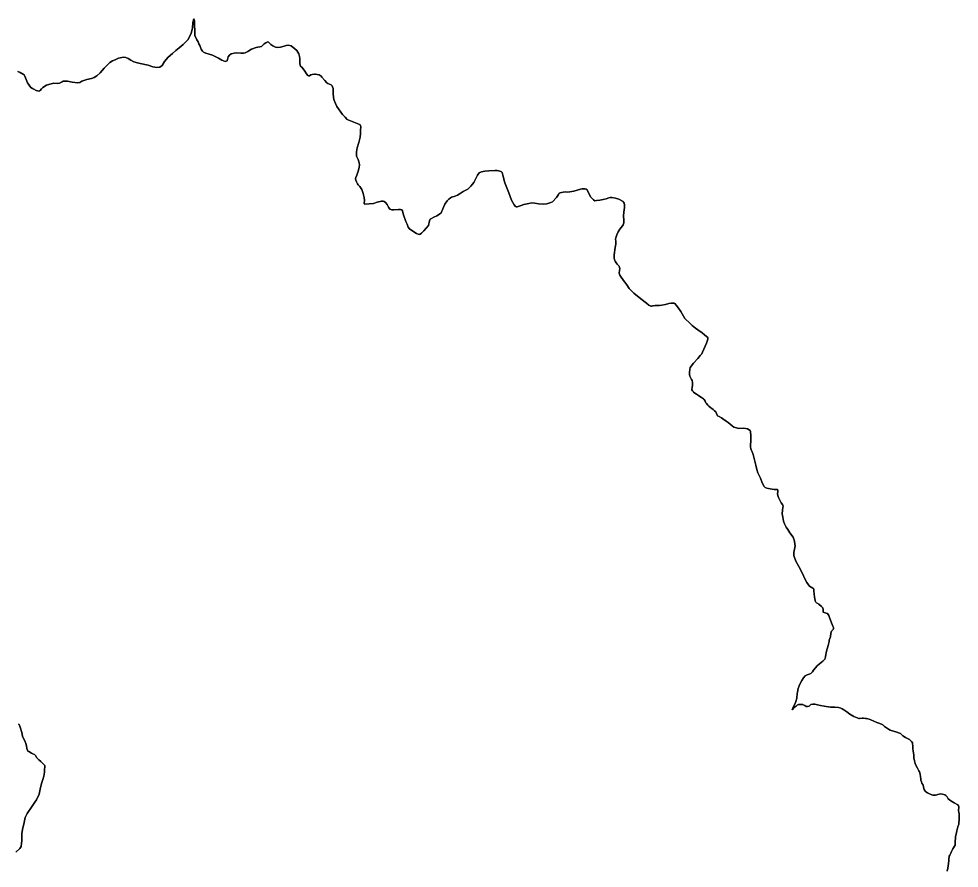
# Model space of a CAD drawing. Header units: millimetres. Extents: x 163919 to 195198, y 430116 to 478891.
# Drawn here: x 189912 to 195198, y 459989 to 464762 of the extents above; entities that cross this region are included whole.
import ezdxf

# ---------------------------------------------------------------- set-up
doc = ezdxf.new("R2010")
doc.units = ezdxf.units.MM
doc.layers.add('#SK03', color=2, linetype='Continuous')
doc.layers.add('#SK04', color=2, linetype='Continuous')

msp = doc.modelspace()

# ---------------------------------------------------------------- linework, layer by layer
at = {"layer": '#SK03', "ltscale": 10}
for points in [[(189906.6, 464465.8), (189918.4, 464460.5), (189941.4, 464446.7), (189945.6, 464439.5), (189952.6, 464421.4), (189956.7, 464410.8), (189960.9, 464402), (189965.3, 464394.3), (189972.9, 464383.6), (189979.4, 464376.9), (189987.9, 464370.7), (189995.9, 464366.3), (190008.7, 464359.8), (190016.2, 464357.3), (190027.7, 464355.9), (190032.1, 464359.1), (190038.7, 464368.7), (190046.9, 464376.4), (190067.2, 464389.3), (190086.2, 464394.4), (190108.8, 464399.5), (190131.8, 464399.1), (190140.2, 464400.6), (190154.8, 464407.2), (190161.8, 464410.8), (190172.5, 464411.7), (190185.9, 464410.8), (190211, 464406), (190243.8, 464402.2), (190253.8, 464403.7), (190266.3, 464410.8), (190294.9, 464421.9), (190320.4, 464427), (190335.6, 464432.2), (190350, 464440.8), (190369.1, 464457.5), (190392.1, 464484.8), (190422.8, 464516.8), (190437.9, 464526.2), (190453.7, 464532.3), (190472, 464540.1), (190499.5, 464546.7), (190513.1, 464544.8), (190526.5, 464539.7), (190541.9, 464529.7), (190558.8, 464520.5), (190578.2, 464514.7), (190594.2, 464510.6), (190638.7, 464500.7), (190665.5, 464492.9), (190687.5, 464487.9), (190703.5, 464491), (190717.3, 464500.3), (190731.5, 464521.5), (190751.1, 464546.6), (190776.1, 464568), (190793.5, 464583.1), (190813.6, 464598.6), (190835.3, 464616.8), (190864.3, 464645.2), (190879.9, 464681.5), (190887.7, 464709.3), (190890.4, 464741.5), (190895.1, 464762), (190898.4, 464751.6), (190900.2, 464728.8), (190900.9, 464691.8), (190902.1, 464668.6), (190913.2, 464644), (190919.5, 464631.9), (190923.8, 464621.7), (190928.4, 464611.4), (190937.5, 464591.1), (190945.1, 464580.1), (190950.7, 464575.3), (190962.2, 464569.5), (191000, 464558.2), (191034.7, 464540.2), (191053.5, 464530.3), (191071.3, 464522.7), (191077.1, 464523.1), (191082.1, 464526.8), (191089, 464548), (191096.3, 464558.1), (191104.9, 464565), (191123, 464568.7), (191137.2, 464569.9), (191160.3, 464568.9), (191174.8, 464568.9), (191183.9, 464571.2), (191188.2, 464573), (191198.4, 464579.2), (191204.2, 464582.5), (191219.2, 464591.1), (191246, 464601.4), (191275.1, 464607.3), (191279.6, 464610.1), (191290.8, 464621.1), (191301, 464627.1), (191311.7, 464631.8), (191315.7, 464631), (191328.6, 464618.5), (191340.2, 464610.9), (191355.2, 464602.7), (191366.7, 464601.3), (191382.5, 464602.9), (191404.1, 464607.9), (191415.4, 464612.4), (191426.6, 464614.8), (191443.1, 464609.6), (191463.8, 464593.6), (191475.2, 464583.9), (191485.4, 464564.6), (191490.1, 464550), (191490.6, 464538.8), (191491.8, 464512.5), (191492.9, 464500.4), (191495, 464496.6), (191504.3, 464488.9), (191520.1, 464468.5), (191529, 464453.3), (191536, 464444.2), (191539.8, 464441), (191543.7, 464441.1), (191545.9, 464442.1), (191554.2, 464447), (191560.7, 464449.6), (191573.9, 464451.3), (191579.1, 464450.6), (191588.8, 464449.7), (191600.4, 464446.5), (191611.2, 464439.6), (191615.8, 464433.9), (191632.1, 464415), (191642.3, 464402.9), (191648.7, 464398.1), (191668.1, 464390.1), (191672.9, 464385.6), (191675.9, 464379), (191678, 464371.2), (191679.3, 464342.1), (191680.8, 464322.1), (191683.4, 464309.3), (191691.1, 464286.8), (191699.5, 464269.3), (191732, 464224.3), (191746, 464209.2), (191757, 464197.1), (191786, 464184.6), (191823, 464169.8), (191830.6, 464166.2), (191832.8, 464163.3), (191833.5, 464155.5), (191831.6, 464136.2), (191832.6, 464117.4), (191830.3, 464097.8), (191822.5, 464066.8), (191814.5, 464037.6), (191809.2, 464014.8), (191809.3, 463999.3), (191810.9, 463990.5), (191819.4, 463971.8), (191824.5, 463952.9), (191826.1, 463941.8), (191825, 463926.6), (191819.6, 463906.4), (191811.1, 463882.5), (191805.4, 463869.3), (191803.9, 463863.7), (191805.4, 463855.8), (191809.1, 463845.7), (191814.7, 463835), (191819.5, 463828.6), (191828.2, 463819.5), (191839.6, 463802.5), (191843.9, 463791.9), (191847.7, 463781.1), (191852.8, 463757.8), (191854.1, 463740.2), (191854, 463725.9), (191854.6, 463720.8), (191880.4, 463721.3), (191905.1, 463724.3), (191925.3, 463730.7), (191950.5, 463737.9), (191959.9, 463738.1), (191965.3, 463736.1), (191972.9, 463729.5), (191981.8, 463718.2), (191989.6, 463703.1), (191997.1, 463693), (192002.8, 463689.8), (192008.5, 463688.6), (192019, 463689.3), (192046, 463690.3), (192057, 463690.3), (192064.7, 463687.6), (192067.7, 463682.1), (192072.5, 463666.2), (192074.6, 463660.4), (192087.1, 463623.4), (192094, 463607.2), (192100.5, 463591.1), (192108.3, 463581.9), (192126.7, 463569.4), (192146.5, 463556.3), (192156.4, 463551.6), (192163, 463549.7), (192168, 463551.8), (192175.3, 463557), (192189, 463569.7), (192215.2, 463601), (192221, 463627.6), (192224.1, 463635.2), (192231.1, 463640.3), (192245.1, 463647.5), (192261.6, 463655.4), (192276.3, 463663.5), (192286.1, 463671.7), (192295.3, 463693.2), (192307.1, 463719.8), (192320.6, 463739.3), (192329.2, 463748.6), (192338.4, 463756.8), (192343.5, 463760.1), (192359.3, 463764), (192377.4, 463770.4), (192386.9, 463776.3), (192409.1, 463790.7), (192435.2, 463804.7), (192452.7, 463821.4), (192461.2, 463831.9), (192470.2, 463842.7), (192489.6, 463883.7), (192499.1, 463895.5), (192512.8, 463902), (192530.5, 463905.3), (192553.2, 463907.8), (192588.4, 463909.3), (192601.1, 463909.8), (192616.2, 463906.5), (192622.3, 463904.8), (192625.7, 463902.2), (192628.1, 463897.7), (192632.2, 463883.7), (192644.7, 463839.3), (192665.5, 463784), (192681.9, 463743.6), (192696.6, 463716.4), (192703.7, 463708), (192707.6, 463705), (192713.9, 463705.4), (192729.9, 463711), (192736.6, 463713.6), (192751, 463717.9), (192778.7, 463724.4), (192796.2, 463727.2), (192813.2, 463726.1), (192832.4, 463721.6), (192862.5, 463720.5), (192880.6, 463721.8), (192903.3, 463729.4), (192912.6, 463733.7), (192934.9, 463757), (192944.9, 463775.4), (192949.6, 463781.3), (192954, 463783.5), (192962.5, 463786.6), (192972.6, 463787.6), (192985.3, 463788.8), (192998.5, 463788.3), (193009.7, 463789.1), (193031.5, 463794.1), (193050.9, 463798.9), (193068.5, 463805.2), (193078.8, 463807.4), (193093.7, 463807.4), (193101.1, 463804), (193107.2, 463800.3), (193116, 463779.8), (193128, 463760.4), (193143, 463745), (193149.3, 463739.9), (193159.1, 463740.6), (193178.4, 463743.3), (193195.8, 463747.4), (193213.8, 463750.9), (193228.8, 463756.1), (193236.9, 463758), (193245.5, 463757.7), (193266.4, 463753.3), (193285.5, 463748), (193308.5, 463734.8), (193311.7, 463732.5), (193314.9, 463726.5), (193316.5, 463717.2), (193315.8, 463701.9), (193312.5, 463675), (193311.3, 463655.6), (193312.2, 463630.7), (193312.5, 463615), (193309.6, 463603.9), (193306, 463598.6), (193290.1, 463579.3), (193281.7, 463564), (193273.5, 463548.9), (193267, 463531.9), (193266.3, 463523.5), (193267.3, 463512), (193267.2, 463495.5), (193264.7, 463477.2), (193258.5, 463435.2), (193258.3, 463418.6), (193261.1, 463408.1), (193263.8, 463400.5), (193269.8, 463390.6), (193276.1, 463382.8), (193281.6, 463377.5), (193286.9, 463372), (193289.2, 463364.6), (193289.7, 463358.7), (193287.7, 463347.3), (193286.2, 463332.8), (193287.8, 463327.4), (193290, 463322.2), (193294.1, 463316.6), (193311.5, 463291), (193319, 463281.6), (193329, 463267.5), (193343.5, 463245.9), (193350.4, 463238.7), (193363.6, 463225.9), (193369.7, 463220.2), (193409, 463188.6), (193440.8, 463164.3), (193453.5, 463153.4), (193464.2, 463147.7), (193468.4, 463147.6), (193473.7, 463148.4), (193478.6, 463149.5), (193489, 463150.3), (193498.3, 463150.6), (193513.8, 463150.9), (193525.5, 463152.2), (193546.8, 463156.3), (193565.5, 463161.3), (193579.5, 463164.5), (193595.6, 463164), (193599.1, 463162.7), (193607.9, 463152.7), (193619.5, 463135.6), (193632.4, 463117.7), (193640.3, 463104.8), (193656.5, 463078.7), (193685, 463049), (193697.7, 463038.7), (193715.7, 463023.8), (193728.6, 463013.3), (193753.6, 462996.9), (193765.9, 462985.3), (193776.8, 462977.3), (193784.3, 462971.9), (193785.7, 462968.3), (193784.7, 462961.2), (193778.1, 462940), (193763, 462905.5), (193755.1, 462888.2), (193752.1, 462879.5), (193742.4, 462869), (193728.1, 462853), (193704.5, 462827), (193686.5, 462801.9), (193683.3, 462790.7), (193681.8, 462776.6), (193682.7, 462763.4), (193683.7, 462753.8), (193685.1, 462750), (193693.5, 462735.3), (193697.1, 462728.6), (193699.3, 462717.5), (193699.7, 462704.4), (193696.2, 462688.2), (193694.2, 462680.2), (193694.9, 462677.3), (193698.8, 462671.5), (193703, 462666.6), (193704.6, 462664.5), (193712.7, 462658), (193720.8, 462652.5), (193731.9, 462645), (193740.8, 462638.9), (193749.5, 462634), (193755.1, 462630.9), (193760.9, 462626.1), (193764.5, 462622.4), (193769.7, 462613.5), (193774, 462604.6), (193777, 462599.8), (193784.4, 462591.1), (193791, 462584.5), (193802, 462576.6), (193808.1, 462572.7), (193814.3, 462566.8), (193823.1, 462559.6), (193830.1, 462553.2), (193834.5, 462544.3), (193837.7, 462534.9), (193840.1, 462531), (193848.9, 462526.8), (193862.5, 462520), (193870.1, 462514.7), (193887.7, 462500.9), (193899, 462492.7), (193921, 462475), (193931.1, 462467), (193939.6, 462464.4), (193960, 462460.3), (193987.1, 462460.8), (194007.3, 462456.9), (194022.4, 462447.9), (194024.9, 462445.4), (194025.6, 462437.9), (194026.6, 462424.3), (194026, 462408.8), (194026.1, 462389.1), (194024.9, 462367.8), (194024.5, 462356.4), (194026.1, 462345.9), (194029.6, 462336.5), (194034.3, 462327.6), (194040.7, 462313.1), (194054.4, 462254.1), (194061.1, 462229.6), (194066.2, 462211.2), (194080.4, 462179.6), (194090.4, 462154.3), (194101.3, 462134.5), (194107.8, 462128.8), (194116.7, 462124.4), (194135.2, 462120.8), (194158.5, 462117.2), (194169.3, 462117.3), (194176.3, 462116.2), (194179.3, 462112), (194179.4, 462108.9), (194179, 462105), (194177.4, 462092.7), (194177.8, 462083.9), (194181.7, 462071), (194196.6, 462042.5), (194205, 462032.6), (194208, 462022.9), (194207.3, 462015.7), (194205.2, 461999.8), (194203.4, 461980.2), (194206.1, 461961.4), (194211.2, 461938.3), (194216.3, 461923.4), (194225.6, 461905.1), (194234.4, 461891.4), (194246.7, 461873.3), (194264.5, 461848.1), (194272.7, 461826.1), (194274.7, 461810.2), (194276.1, 461799.9), (194269.2, 461762.3), (194268.9, 461745.9), (194272, 461733.8), (194279.8, 461714.1), (194296.8, 461684.4), (194319.5, 461640.6), (194329.3, 461618.2), (194341.8, 461594.7), (194350.5, 461581.7), (194356.4, 461574.1), (194375.6, 461562.7), (194379.4, 461559.6), (194380.7, 461556.7), (194381.7, 461545.8), (194382, 461529.7), (194384.2, 461512.5), (194388.4, 461493), (194391.1, 461485.9), (194395.5, 461479.8), (194409, 461471.9), (194424.3, 461459.4), (194431.2, 461451), (194434.1, 461443), (194434.3, 461431.8), (194433.3, 461427.6), (194449.9, 461421.6), (194457.1, 461419.1), (194464.5, 461408.6), (194471, 461391.9), (194487.8, 461349.5), (194490.6, 461340.3), (194491.4, 461334.4), (194488.8, 461329.8), (194484, 461325.2), (194481.1, 461319.8), (194477, 461309.9), (194474.3, 461289.4), (194467.9, 461269.7), (194466.5, 461263.4), (194461.7, 461239.7), (194452.3, 461207.7), (194446.3, 461178.2), (194444.3, 461167.5), (194442, 461163.3), (194431.3, 461152.6), (194412.1, 461137.4), (194400.4, 461126.3), (194379, 461101.1), (194373, 461092.3), (194364, 461083.2), (194354, 461078.5), (194343.3, 461075.7), (194331.8, 461069), (194322.2, 461059.2), (194313.4, 461043.2), (194305, 461026.7), (194298.3, 461013), (194292, 460998.6), (194288.7, 460977.8), (194287.5, 460969.6), (194284.8, 460944.8), (194280.1, 460925.6), (194275.2, 460913.3), (194264, 460892.6), (194258.3, 460879.3), (194270.8, 460890.7), (194280.8, 460898.8), (194287.5, 460904.1), (194295.1, 460908.3), (194310.7, 460909), (194318.6, 460907.9), (194320.9, 460907.2), (194330.4, 460902.4), (194338.7, 460897.4), (194345.4, 460897), (194354.4, 460899.3), (194360.8, 460903.9), (194364.8, 460907.7), (194375.1, 460910.5), (194385.8, 460909.6), (194401, 460907), (194418.3, 460902.6), (194439, 460898.2), (194475.5, 460893.4), (194499.4, 460892.9), (194520.2, 460891), (194532, 460887.9), (194541, 460884.3), (194549.3, 460878.9), (194566.2, 460867.3), (194584.2, 460854.5), (194605.7, 460841.4), (194624.9, 460832.8), (194633.5, 460830.4), (194638.4, 460830.2), (194652.6, 460831), (194660.7, 460831), (194672.1, 460830.4), (194676.2, 460830), (194691.2, 460825.3), (194702.1, 460821.6), (194717.7, 460814.8), (194735.3, 460807.9), (194746.3, 460804.4), (194761.2, 460797.5), (194769.7, 460793.6), (194779, 460785.5), (194788.8, 460776.8), (194800.2, 460770.1), (194809.6, 460764.3), (194829.4, 460757.8), (194847.9, 460753.2), (194862.4, 460747.8), (194869, 460744.8), (194882.1, 460732.6), (194897, 460722.4), (194918.2, 460711), (194930.3, 460700.3), (194935.5, 460692.5), (194936.2, 460688), (194937, 460675.4), (194937.4, 460661.1), (194939.5, 460646.2), (194943, 460626.3), (194943.8, 460608), (194946.5, 460591.1), (194950, 460577.8), (194954.8, 460567.4), (194963.3, 460551.2), (194971.9, 460534.9), (194974.2, 460529.9), (194978.7, 460517.7), (194980.6, 460502.3), (194982.3, 460490.6), (194982.7, 460483), (194985.4, 460473.7), (194988.7, 460465.6), (194992.8, 460459.5), (194994.9, 460456.5), (194998, 460443.9), (195002, 460431.2), (195006.3, 460421.2), (195010.6, 460417.7), (195020.1, 460412.7), (195034.7, 460404.9), (195050.4, 460399.4), (195055.6, 460398.2), (195064.5, 460399.7), (195085.3, 460404.9), (195095.4, 460405.8), (195103.8, 460405), (195116.7, 460400.6), (195123.1, 460396.3), (195130.1, 460388.8), (195136.7, 460378.7), (195150.2, 460367.1), (195159.7, 460361.4), (195170.5, 460355.6), (195190.6, 460344.1), (195194.6, 460338.6), (195196.2, 460334.4), (195196.2, 460328.2), (195194.4, 460316.6), (195194.3, 460310.6), (195195.1, 460304.1), (195197.2, 460294.9), (195198, 460287.3), (195197.6, 460259.9), (195196.2, 460243.1), (195195.1, 460235.8), (195191, 460220.9), (195184.4, 460198.4), (195180.6, 460180.1), (195177.2, 460165.9), (195176.6, 460157.5), (195176, 460140.5), (195175.7, 460125.6), (195174.9, 460117.4), (195172.6, 460112.2), (195166.4, 460103.6), (195161.8, 460096.9), (195154.9, 460082.1), (195150.5, 460073.8), (195145, 460062.5), (195142.3, 460055.8), (195140.2, 460038.9), (195139.7, 460029.2), (195136.9, 460002.7), (195133.5, 459988.6), (195130.8, 459972.5)], [(189894.9, 460078.2), (189918.3, 460099.4), (189924.3, 460111), (189927.6, 460129.8), (189929.5, 460142.6), (189929.4, 460182), (189931.6, 460206.5), (189941, 460246.1), (189947.9, 460274.2), (189959.2, 460296.1), (189986, 460337), (190001.1, 460360.2), (190011, 460372.3), (190025.4, 460405.2), (190034, 460441.1), (190042, 460469.2), (190046.7, 460486.3), (190051.5, 460506.2), (190055.8, 460528), (190056.7, 460542), (190058.7, 460560.2), (190058, 460565.2), (190052.9, 460570.7), (190034.6, 460587.6), (190024.3, 460597.3), (190013, 460608.5), (190004.6, 460621.4), (189999.1, 460626.6), (189990.9, 460631.1), (189982.6, 460635.7), (189967.1, 460643.6), (189962.1, 460646.9), (189959.6, 460651.4), (189956.7, 460661.8), (189955.2, 460676.9), (189951.8, 460689.1), (189945.3, 460704.9), (189938.1, 460717.1), (189933.3, 460730.6), (189928.5, 460750.3), (189919.8, 460781.9), (189913.8, 460795.5), (189910.6, 460798.5)]]:
    msp.add_lwpolyline(points, dxfattribs=at)
at = {"layer": '#SK04'}
for points in [[(195130.8, 459972.5), (195133.5, 459988.6), (195136.9, 460002.7), (195139.7, 460029.2), (195140.2, 460038.9), (195142.3, 460055.8), (195145, 460062.5), (195150.5, 460073.8), (195154.9, 460082.1), (195161.8, 460096.9), (195166.4, 460103.6), (195172.6, 460112.2), (195174.9, 460117.4), (195175.7, 460125.6), (195176, 460140.5), (195176.6, 460157.5), (195177.2, 460165.9), (195180.6, 460180.1), (195184.4, 460198.4), (195191, 460220.9), (195195.1, 460235.8), (195196.2, 460243.1), (195197.6, 460259.9), (195198, 460287.3), (195197.2, 460294.9), (195195.1, 460304.1), (195194.3, 460310.6), (195194.4, 460316.6), (195196.2, 460328.2), (195196.2, 460334.4), (195194.6, 460338.6), (195190.6, 460344.1), (195170.5, 460355.6), (195159.7, 460361.4), (195150.2, 460367.1), (195136.7, 460378.7), (195130.1, 460388.8), (195123.1, 460396.3), (195116.7, 460400.6), (195103.8, 460405), (195095.4, 460405.8), (195085.3, 460404.9), (195064.5, 460399.7), (195055.6, 460398.2), (195050.4, 460399.4), (195034.7, 460404.9), (195020.1, 460412.7), (195010.6, 460417.7), (195006.3, 460421.2), (195002, 460431.2), (194998, 460443.9), (194994.9, 460456.5), (194992.8, 460459.5), (194988.7, 460465.6), (194985.4, 460473.7), (194982.7, 460483), (194982.3, 460490.6), (194980.6, 460502.3), (194978.7, 460517.7), (194974.2, 460529.9), (194971.9, 460534.9), (194963.3, 460551.2), (194954.8, 460567.4), (194950, 460577.8), (194946.5, 460591.1), (194943.8, 460608), (194943, 460626.3), (194939.5, 460646.2), (194937.4, 460661.1), (194937, 460675.4), (194936.2, 460688), (194935.5, 460692.5), (194930.3, 460700.3), (194918.2, 460711), (194897, 460722.4), (194882.1, 460732.6), (194869, 460744.8), (194862.4, 460747.8), (194847.9, 460753.2), (194829.4, 460757.8), (194809.6, 460764.3), (194800.2, 460770.1), (194788.8, 460776.8), (194779, 460785.5), (194769.7, 460793.6), (194761.2, 460797.5), (194746.3, 460804.4), (194735.3, 460807.9), (194717.7, 460814.8), (194702.1, 460821.6), (194691.2, 460825.3), (194676.2, 460830), (194672.1, 460830.4), (194660.7, 460831), (194652.6, 460831), (194638.4, 460830.2), (194633.5, 460830.4), (194624.9, 460832.8), (194605.7, 460841.4), (194584.2, 460854.5), (194566.2, 460867.3), (194549.3, 460878.9), (194541, 460884.3), (194532, 460887.9), (194520.2, 460891), (194499.4, 460892.9), (194475.5, 460893.4), (194439, 460898.2), (194418.3, 460902.6), (194401, 460907), (194385.8, 460909.6), (194375.1, 460910.5), (194364.8, 460907.7), (194360.8, 460903.9), (194354.4, 460899.3), (194345.4, 460897), (194338.7, 460897.4), (194330.4, 460902.4), (194320.9, 460907.2), (194318.6, 460907.9), (194310.7, 460909), (194295.1, 460908.3), (194287.5, 460904.1), (194280.8, 460898.8), (194270.8, 460890.7), (194258.3, 460879.3), (194264, 460892.6), (194275.2, 460913.3), (194280.1, 460925.6), (194284.8, 460944.8), (194287.5, 460969.6), (194288.7, 460977.8), (194292, 460998.6), (194298.3, 461013), (194305, 461026.7), (194313.4, 461043.2), (194322.2, 461059.2), (194331.8, 461069), (194343.3, 461075.7), (194354, 461078.5), (194364, 461083.2), (194373, 461092.3), (194379, 461101.1), (194400.4, 461126.3), (194412.1, 461137.4), (194431.3, 461152.6), (194442, 461163.3), (194444.3, 461167.5), (194446.3, 461178.2), (194452.3, 461207.7), (194461.7, 461239.7), (194466.5, 461263.4), (194467.9, 461269.7), (194474.3, 461289.4), (194477, 461309.9), (194481.1, 461319.8), (194484, 461325.2), (194488.8, 461329.8), (194491.4, 461334.4), (194490.6, 461340.3), (194487.8, 461349.5), (194471, 461391.9), (194464.5, 461408.6), (194457.1, 461419.1), (194449.9, 461421.6), (194433.3, 461427.6), (194434.3, 461431.8), (194434.1, 461443), (194431.2, 461451), (194424.3, 461459.4), (194409, 461471.9), (194395.5, 461479.8), (194391.1, 461485.9), (194388.4, 461493), (194384.2, 461512.5), (194382, 461529.7), (194381.7, 461545.8), (194380.7, 461556.7), (194379.4, 461559.6), (194375.6, 461562.7), (194356.4, 461574.1), (194350.5, 461581.7), (194341.8, 461594.7), (194329.3, 461618.2), (194319.5, 461640.6), (194296.8, 461684.4), (194279.8, 461714.1), (194272, 461733.8), (194268.9, 461745.9), (194269.2, 461762.3), (194276.1, 461799.9), (194274.7, 461810.2), (194272.7, 461826.1), (194264.5, 461848.1), (194246.7, 461873.3), (194234.4, 461891.4), (194225.6, 461905.1), (194216.3, 461923.4), (194211.2, 461938.3), (194206.1, 461961.4), (194203.4, 461980.2), (194205.2, 461999.8), (194207.3, 462015.7), (194208, 462022.9), (194205, 462032.6), (194196.6, 462042.5), (194181.7, 462071), (194177.8, 462083.9), (194177.4, 462092.7), (194179, 462105), (194179.4, 462108.9), (194179.3, 462112), (194176.3, 462116.2), (194169.3, 462117.3), (194158.5, 462117.2), (194135.2, 462120.8), (194116.7, 462124.4), (194107.8, 462128.8), (194101.3, 462134.5), (194090.4, 462154.3), (194080.4, 462179.6), (194066.2, 462211.2), (194061.1, 462229.6), (194054.4, 462254.1), (194040.7, 462313.1), (194034.3, 462327.6), (194029.6, 462336.5), (194026.1, 462345.9), (194024.5, 462356.4), (194024.9, 462367.8), (194026.1, 462389.1), (194026, 462408.8), (194026.6, 462424.3), (194025.6, 462437.9), (194024.9, 462445.4), (194022.4, 462447.9), (194007.3, 462456.9), (193987.1, 462460.8), (193960, 462460.3), (193939.6, 462464.4), (193931.1, 462467), (193921, 462475), (193899, 462492.7), (193887.7, 462500.9), (193870.1, 462514.7), (193862.5, 462520), (193848.9, 462526.8), (193840.1, 462531), (193837.7, 462534.9), (193834.5, 462544.3), (193830.1, 462553.2), (193823.1, 462559.6), (193814.3, 462566.8), (193808.1, 462572.7), (193802, 462576.6), (193791, 462584.5), (193784.4, 462591.1), (193777, 462599.8), (193774, 462604.6), (193769.7, 462613.5), (193764.5, 462622.4), (193760.9, 462626.1), (193755.1, 462630.9), (193749.5, 462634), (193740.8, 462638.9), (193731.9, 462645), (193720.8, 462652.5), (193712.7, 462658), (193704.6, 462664.5), (193703, 462666.6), (193698.8, 462671.5), (193694.9, 462677.3), (193694.2, 462680.2), (193696.2, 462688.2), (193699.7, 462704.4), (193699.3, 462717.5), (193697.1, 462728.6), (193693.5, 462735.3), (193685.1, 462750), (193683.7, 462753.8), (193682.7, 462763.4), (193681.8, 462776.6), (193683.3, 462790.7), (193686.5, 462801.9), (193704.5, 462827), (193728.1, 462853), (193742.4, 462869), (193752.1, 462879.5), (193755.1, 462888.2), (193763, 462905.5), (193778.1, 462940), (193784.7, 462961.2), (193785.7, 462968.3), (193784.3, 462971.9), (193776.8, 462977.3), (193765.9, 462985.3), (193753.6, 462996.9), (193728.6, 463013.3), (193715.7, 463023.8), (193697.7, 463038.7), (193685, 463049), (193656.5, 463078.7), (193640.3, 463104.8), (193632.4, 463117.7), (193619.5, 463135.6), (193607.9, 463152.7), (193599.1, 463162.7), (193595.6, 463164), (193579.5, 463164.5), (193565.5, 463161.3), (193546.8, 463156.3), (193525.5, 463152.2), (193513.8, 463150.9), (193498.3, 463150.6), (193489, 463150.3), (193478.6, 463149.5), (193473.7, 463148.4), (193468.4, 463147.6), (193464.2, 463147.7), (193453.5, 463153.4), (193440.8, 463164.3), (193409, 463188.6), (193369.7, 463220.2), (193363.6, 463225.9), (193350.4, 463238.7), (193343.5, 463245.9), (193329, 463267.5), (193319, 463281.6), (193311.5, 463291), (193294.1, 463316.6), (193290, 463322.2), (193287.8, 463327.4), (193286.2, 463332.8), (193287.7, 463347.3), (193289.7, 463358.7), (193289.2, 463364.6), (193286.9, 463372), (193281.6, 463377.5), (193276.1, 463382.8), (193269.8, 463390.6), (193263.8, 463400.5), (193261.1, 463408.1), (193258.3, 463418.6), (193258.5, 463435.2), (193264.7, 463477.2), (193267.2, 463495.5), (193267.3, 463512), (193266.3, 463523.5), (193267, 463531.9), (193273.5, 463548.9), (193281.7, 463564), (193290.1, 463579.3), (193306, 463598.6), (193309.6, 463603.9), (193312.5, 463615), (193312.2, 463630.7), (193311.3, 463655.6), (193312.5, 463675), (193315.8, 463701.9), (193316.5, 463717.2), (193314.9, 463726.5), (193311.7, 463732.5), (193308.5, 463734.8), (193285.5, 463748), (193266.4, 463753.3), (193245.5, 463757.7), (193236.9, 463758), (193228.8, 463756.1), (193213.8, 463750.9), (193195.8, 463747.4), (193178.4, 463743.3), (193159.1, 463740.6), (193149.3, 463739.9), (193143, 463745), (193128, 463760.4), (193116, 463779.8), (193107.2, 463800.3), (193101.1, 463804), (193093.7, 463807.4), (193078.8, 463807.4), (193068.5, 463805.2), (193050.9, 463798.9), (193031.5, 463794.1), (193009.7, 463789.1), (192998.5, 463788.3), (192985.3, 463788.8), (192972.6, 463787.6), (192962.5, 463786.6), (192954, 463783.5), (192949.6, 463781.3), (192944.9, 463775.4), (192934.9, 463757), (192912.6, 463733.7), (192903.3, 463729.4), (192880.6, 463721.8), (192862.5, 463720.5), (192832.4, 463721.6), (192813.2, 463726.1), (192796.2, 463727.2), (192778.7, 463724.4), (192751, 463717.9), (192736.6, 463713.6), (192729.9, 463711), (192713.9, 463705.4), (192707.6, 463705), (192703.7, 463708), (192696.6, 463716.4), (192681.9, 463743.6), (192665.5, 463784), (192644.7, 463839.3), (192632.2, 463883.7), (192628.1, 463897.7), (192625.7, 463902.2), (192622.3, 463904.8), (192616.2, 463906.5), (192601.1, 463909.8), (192588.4, 463909.3), (192553.2, 463907.8), (192530.5, 463905.3), (192512.8, 463902), (192499.1, 463895.5), (192489.6, 463883.7), (192470.2, 463842.7), (192461.2, 463831.9), (192452.7, 463821.4), (192435.2, 463804.7), (192409.1, 463790.7), (192386.9, 463776.3), (192377.4, 463770.4), (192359.3, 463764), (192343.5, 463760.1), (192338.4, 463756.8), (192329.2, 463748.6), (192320.6, 463739.3), (192307.1, 463719.8), (192295.3, 463693.2), (192286.1, 463671.7), (192276.3, 463663.5), (192261.6, 463655.4), (192245.1, 463647.5), (192231.1, 463640.3), (192224.1, 463635.2), (192221, 463627.6), (192215.2, 463601), (192189, 463569.7), (192175.3, 463557), (192168, 463551.8), (192163, 463549.7), (192156.4, 463551.6), (192146.5, 463556.3), (192126.7, 463569.4), (192108.3, 463581.9), (192100.5, 463591.1), (192094, 463607.2), (192087.1, 463623.4), (192074.6, 463660.4), (192072.5, 463666.2), (192067.7, 463682.1), (192064.7, 463687.6), (192057, 463690.3), (192046, 463690.3), (192019, 463689.3), (192008.5, 463688.6), (192002.8, 463689.8), (191997.1, 463693), (191989.6, 463703.1), (191981.8, 463718.2), (191972.9, 463729.5), (191965.3, 463736.1), (191959.9, 463738.1), (191950.5, 463737.9), (191925.3, 463730.7), (191905.1, 463724.3), (191880.4, 463721.3), (191854.6, 463720.8), (191854, 463725.9), (191854.1, 463740.2), (191852.8, 463757.8), (191847.7, 463781.1), (191843.9, 463791.9), (191839.6, 463802.5), (191828.2, 463819.5), (191819.5, 463828.6), (191814.7, 463835), (191809.1, 463845.7), (191805.4, 463855.8), (191803.9, 463863.7), (191805.4, 463869.3), (191811.1, 463882.5), (191819.6, 463906.4), (191825, 463926.6), (191826.1, 463941.8), (191824.5, 463952.9), (191819.4, 463971.8), (191810.9, 463990.5), (191809.3, 463999.3), (191809.2, 464014.8), (191814.5, 464037.6), (191822.5, 464066.8), (191830.3, 464097.8), (191832.6, 464117.4), (191831.6, 464136.2), (191833.5, 464155.5), (191832.8, 464163.3), (191830.6, 464166.2), (191823, 464169.8), (191786, 464184.6), (191757, 464197.1), (191746, 464209.2), (191732, 464224.3), (191699.5, 464269.3), (191691.1, 464286.8), (191683.4, 464309.3), (191680.8, 464322.1), (191679.3, 464342.1), (191678, 464371.2), (191675.9, 464379), (191672.9, 464385.6), (191668.1, 464390.1), (191648.7, 464398.1), (191642.3, 464402.9), (191632.1, 464415), (191615.8, 464433.9), (191611.2, 464439.6), (191600.4, 464446.5), (191588.8, 464449.7), (191579.1, 464450.6), (191573.9, 464451.3), (191560.7, 464449.6), (191554.2, 464447), (191545.9, 464442.1), (191543.7, 464441.1), (191539.8, 464441), (191536, 464444.2), (191529, 464453.3), (191520.1, 464468.5), (191504.3, 464488.9), (191495, 464496.6), (191492.9, 464500.4), (191491.8, 464512.5), (191490.6, 464538.8), (191490.1, 464550), (191485.4, 464564.6), (191475.2, 464583.9), (191463.8, 464593.6), (191443.1, 464609.6), (191426.6, 464614.8), (191415.4, 464612.4), (191404.1, 464607.9), (191382.5, 464602.9), (191366.7, 464601.3), (191355.2, 464602.7), (191340.2, 464610.9), (191328.6, 464618.5), (191315.7, 464631), (191311.7, 464631.8), (191301, 464627.1), (191290.8, 464621.1), (191279.6, 464610.1), (191275.1, 464607.3), (191246, 464601.4), (191219.2, 464591.1), (191204.2, 464582.5), (191198.4, 464579.2), (191188.2, 464573), (191183.9, 464571.2), (191174.8, 464568.9), (191160.3, 464568.9), (191137.2, 464569.9), (191123, 464568.7), (191104.9, 464565), (191096.3, 464558.1), (191089, 464548), (191082.1, 464526.8), (191077.1, 464523.1), (191071.3, 464522.7), (191053.5, 464530.3), (191034.7, 464540.2), (191000, 464558.2), (190962.2, 464569.5), (190950.7, 464575.3), (190945.1, 464580.1), (190937.5, 464591.1), (190928.4, 464611.4), (190923.8, 464621.7), (190919.5, 464631.9), (190913.2, 464644), (190902.1, 464668.6), (190900.9, 464691.8), (190900.2, 464728.8), (190898.4, 464751.6), (190895.1, 464762), (190890.4, 464741.5), (190887.7, 464709.3), (190879.9, 464681.5), (190864.3, 464645.2), (190835.3, 464616.8), (190813.6, 464598.6), (190793.5, 464583.1), (190776.1, 464568), (190751.1, 464546.6), (190731.5, 464521.5), (190717.3, 464500.3), (190703.5, 464491), (190687.5, 464487.9), (190665.5, 464492.9), (190638.7, 464500.7), (190594.2, 464510.6), (190578.2, 464514.7), (190558.8, 464520.5), (190541.9, 464529.7), (190526.5, 464539.7), (190513.1, 464544.8), (190499.5, 464546.7), (190472, 464540.1), (190453.7, 464532.3), (190437.9, 464526.2), (190422.8, 464516.8), (190392.1, 464484.8), (190369.1, 464457.5), (190350, 464440.8), (190335.6, 464432.2), (190320.4, 464427), (190294.9, 464421.9), (190266.3, 464410.8), (190253.8, 464403.7), (190243.8, 464402.2), (190211, 464406), (190185.9, 464410.8), (190172.5, 464411.7), (190161.8, 464410.8), (190154.8, 464407.2), (190140.2, 464400.6), (190131.8, 464399.1), (190108.8, 464399.5), (190086.2, 464394.4), (190067.2, 464389.3), (190046.9, 464376.4), (190038.7, 464368.7), (190032.1, 464359.1), (190027.7, 464355.9), (190016.2, 464357.3), (190008.7, 464359.8), (189995.9, 464366.3), (189987.9, 464370.7), (189979.4, 464376.9), (189972.9, 464383.6), (189965.3, 464394.3), (189960.9, 464402), (189956.7, 464410.8), (189952.6, 464421.4), (189945.6, 464439.5), (189941.4, 464446.7), (189918.4, 464460.5), (189906.6, 464465.8)], [(189910.6, 460798.5), (189913.8, 460795.5), (189919.8, 460781.9), (189928.5, 460750.3), (189933.3, 460730.6), (189938.1, 460717.1), (189945.3, 460704.9), (189951.8, 460689.1), (189955.2, 460676.9), (189956.7, 460661.8), (189959.6, 460651.4), (189962.1, 460646.9), (189967.1, 460643.6), (189982.6, 460635.7), (189990.9, 460631.1), (189999.1, 460626.6), (190004.6, 460621.4), (190013, 460608.5), (190024.3, 460597.3), (190034.6, 460587.6), (190052.9, 460570.7), (190058, 460565.2), (190058.7, 460560.2), (190056.7, 460542), (190055.8, 460528), (190051.5, 460506.2), (190046.7, 460486.3), (190042, 460469.2), (190034, 460441.1), (190025.4, 460405.2), (190011, 460372.3), (190001.1, 460360.2), (189986, 460337), (189959.2, 460296.1), (189947.9, 460274.2), (189941, 460246.1), (189931.6, 460206.5), (189929.4, 460182), (189929.5, 460142.6), (189927.6, 460129.8), (189924.3, 460111), (189918.3, 460099.4), (189894.9, 460078.2)]]:
    msp.add_lwpolyline(points, dxfattribs=at)

doc.saveas('drawing.dxf')
